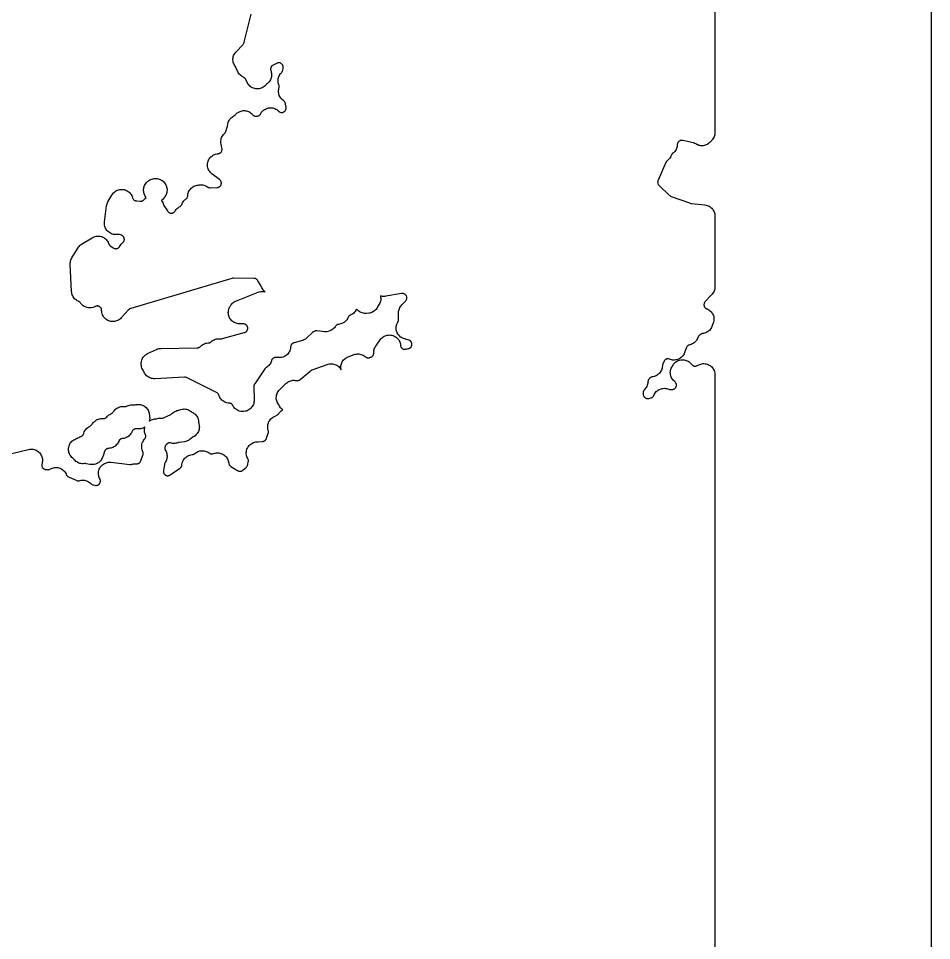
# Model space of a CAD drawing. Header units: metres. Extents: x 0 to 400, y 0 to 202.
# Drawn here: x 347.5 to 400.3, y 96 to 149.2 of the extents above; entities that cross this region are included whole.
import ezdxf

# ---------------------------------------------------------------- set-up
doc = ezdxf.new("R2010")
doc.units = ezdxf.units.M

msp = doc.modelspace()

# ---------------------------------------------------------------- linework, layer by layer
for points in [[(400.252, 0.0146), (400.252, 202.1856), (400.25, 202.2266), (400.247, 202.2476), (400.241, 202.2696), (400.231, 202.2976), (400.231, 202.2976), (400.221, 202.3196), (400.208, 202.3406), (400.195, 202.3586), (400.177, 202.3776), (400.158, 202.3956), (400.14, 202.4086), (400.119, 202.4216), (400.097, 202.4316), (400.069, 202.4416), (400.047, 202.4476), (400.026, 202.4506), (399.985, 202.4526), (0.015, 202.4526)], [(387.748, 161.7986), (387.748, 142.6236), (387.745, 142.5596), (387.735, 142.4956), (387.719, 142.4336), (387.697, 142.3726), (387.67, 142.3146), (387.636, 142.2596), (387.597, 142.2086), (387.554, 142.1606), (387.526, 142.1336), (387.494, 142.0956), (387.452, 142.0486), (387.405, 142.0066), (387.355, 141.9696), (387.301, 141.9376), (387.244, 141.9106), (387.185, 141.8886), (387.124, 141.8736), (387.062, 141.8636), (386.999, 141.8606), (386.936, 141.8636), (386.874, 141.8716), (386.813, 141.8866), (386.753, 141.9076), (386.696, 141.9336), (386.642, 141.9656), (386.594, 141.9966), (386.573, 142.0066), (386.548, 142.0166), (386.508, 142.0276), (385.897, 142.1636), (385.855, 142.1706), (385.831, 142.1726), (385.811, 142.1726), (385.784, 142.1686), (385.759, 142.1636), (385.739, 142.1576), (385.715, 142.1466), (385.694, 142.1356), (385.675, 142.1226), (385.657, 142.1066), (385.639, 142.0876), (385.624, 142.0696), (385.61, 142.0486), (385.599, 142.0276), (385.591, 142.0056), (385.583, 141.9786), (385.578, 141.9566), (385.576, 141.9366), (385.576, 141.9336), (385.573, 141.8756), (385.564, 141.8146), (385.55, 141.7556), (385.53, 141.6976), (385.505, 141.6416), (385.475, 141.5886), (385.44, 141.5386), (385.4, 141.4926), (385.356, 141.4496), (385.308, 141.4116), (385.306, 141.4106), (385.287, 141.3936), (385.27, 141.3746), (385.255, 141.3566), (385.244, 141.3376), (385.234, 141.3166), (385.23, 141.3076), (385.207, 141.2536), (385.179, 141.2016), (385.146, 141.1526), (385.109, 141.1066), (385.068, 141.0646), (385.024, 141.0266), (384.986, 140.9966), (384.969, 140.9806), (384.954, 140.9636), (384.938, 140.9436), (384.927, 140.9246), (384.911, 140.8916), (384.469, 139.8726), (384.455, 139.8336), (384.448, 139.8086), (384.444, 139.7816), (384.443, 139.7576), (384.444, 139.7306), (384.448, 139.7026), (384.454, 139.6826), (384.462, 139.6596), (384.475, 139.6346), (384.489, 139.6106), (384.503, 139.5926), (384.531, 139.5636), (385.115, 139.0116), (385.148, 138.9836), (385.169, 138.9686), (385.19, 138.9576), (385.229, 138.9406), (386.273, 138.5606), (386.319, 138.5466), (386.368, 138.5386), (387.173, 138.4466), (387.236, 138.4366), (387.296, 138.4206), (387.355, 138.3986), (387.412, 138.3706), (387.466, 138.3376), (387.516, 138.2996), (387.562, 138.2566), (387.604, 138.2096), (387.641, 138.1596), (387.673, 138.1056), (387.7, 138.0486), (387.721, 137.9886), (387.736, 137.9276), (387.745, 137.8656), (387.748, 137.8026), (387.748, 133.7106), (387.745, 133.6466), (387.735, 133.5826), (387.719, 133.5196), (387.697, 133.4596), (387.669, 133.4016), (387.636, 133.3466), (387.597, 133.2946), (387.553, 133.2476), (387.515, 133.2096), (387.193, 132.8706), (387.166, 132.8386), (387.154, 132.8226), (387.141, 132.7996), (387.131, 132.7766), (387.124, 132.7536), (387.119, 132.7306), (387.116, 132.7066), (387.115, 132.6786), (387.116, 132.6576), (387.12, 132.6346), (387.127, 132.6086), (387.136, 132.5856), (387.147, 132.5626), (387.158, 132.5456), (387.172, 132.5266), (387.191, 132.5066), (387.212, 132.4886), (387.232, 132.4736), (387.249, 132.4636), (387.266, 132.4556), (387.275, 132.4516), (387.279, 132.4506), (387.291, 132.4446), (387.299, 132.4416), (387.336, 132.4246), (387.391, 132.3946), (387.442, 132.3586), (387.49, 132.3176), (387.534, 132.2726), (387.573, 132.2226), (387.607, 132.1706), (387.636, 132.1146), (387.659, 132.0556), (387.676, 131.9956), (387.688, 131.9336), (387.693, 131.8716), (387.693, 131.8086), (387.686, 131.7456), (387.674, 131.6846), (387.655, 131.6246), (387.631, 131.5666), (387.616, 131.5366), (387.602, 131.5026), (387.596, 131.4826), (387.574, 131.4206), (387.547, 131.3616), (387.513, 131.3046), (387.473, 131.2526), (387.429, 131.2046), (387.38, 131.1606), (387.326, 131.1226), (387.27, 131.0896), (387.21, 131.0626), (387.147, 131.0416), (387.083, 131.0276), (387.042, 131.0226), (387.014, 131.0176), (386.993, 131.0116), (386.968, 131.0026), (386.946, 130.9916), (386.927, 130.9806), (386.896, 130.9556), (386.856, 130.9226), (386.826, 130.8946), (386.808, 130.8736), (386.793, 130.8526), (386.782, 130.8336), (386.772, 130.8116), (386.766, 130.7956), (386.743, 130.7356), (386.713, 130.6796), (386.679, 130.6256), (386.639, 130.5756), (386.594, 130.5296), (386.545, 130.4886), (386.492, 130.4526), (386.436, 130.4216), (386.377, 130.3966), (386.316, 130.3776), (386.273, 130.3666), (386.249, 130.3576), (386.227, 130.3476), (386.206, 130.3346), (386.187, 130.3196), (386.169, 130.3026), (386.15, 130.2816), (386.135, 130.2626), (386.125, 130.2446), (386.108, 130.2086), (386.032, 130.0256), (386.017, 129.9836), (386.013, 129.9666), (385.994, 129.9076), (385.969, 129.8496), (385.939, 129.7956), (385.904, 129.7436), (385.864, 129.6956), (385.819, 129.6516), (385.771, 129.6126), (385.719, 129.5776), (385.664, 129.5486), (385.606, 129.5246), (385.546, 129.5066), (385.485, 129.4936), (385.423, 129.4876), (385.36, 129.4876), (385.298, 129.4926), (385.237, 129.5046), (385.177, 129.5216), (385.119, 129.5446), (385.118, 129.5456), (385.104, 129.5496), (385.078, 129.5546), (385.05, 129.5586), (385.03, 129.5586), (385.006, 129.5566), (384.979, 129.5526), (384.957, 129.5466), (384.935, 129.5376), (384.908, 129.5246), (384.891, 129.5136), (384.874, 129.5006), (384.855, 129.4826), (384.837, 129.4616), (384.825, 129.4446), (384.811, 129.4216), (384.793, 129.3826), (384.738, 129.2436), (384.725, 129.2056), (384.719, 129.1786), (384.716, 129.1566), (384.716, 129.1496), (384.711, 129.0856), (384.7, 129.0226), (384.683, 128.9606), (384.66, 128.9006), (384.631, 128.8436), (384.596, 128.7886), (384.556, 128.7386), (384.512, 128.6926), (384.463, 128.6506), (384.41, 128.6146), (384.354, 128.5826), (384.295, 128.5576), (384.234, 128.5376), (384.171, 128.5246), (384.123, 128.5176), (384.096, 128.5096), (384.071, 128.5006), (384.054, 128.4926), (384.03, 128.4776), (384.011, 128.4636), (383.982, 128.4356), (383.963, 128.4166), (383.937, 128.3876), (383.923, 128.3676), (383.909, 128.3436), (383.898, 128.3206), (383.891, 128.2986), (383.886, 128.2776), (383.882, 128.2496), (383.882, 128.2256), (383.876, 128.1596), (383.863, 128.0946), (383.844, 128.0316), (383.818, 127.9706), (383.787, 127.9126), (383.75, 127.8586), (383.707, 127.8076), (383.666, 127.7636), (383.648, 127.7416), (383.636, 127.7226), (383.625, 127.7006), (383.616, 127.6776), (383.61, 127.6566), (383.605, 127.6286), (383.603, 127.6046), (383.603, 127.5826), (383.608, 127.5416), (383.616, 127.4916), (383.624, 127.4526), (383.631, 127.4326), (383.641, 127.4086), (383.654, 127.3846), (383.666, 127.3666), (383.681, 127.3496), (383.701, 127.3306), (383.72, 127.3146), (383.741, 127.3016), (383.762, 127.2906), (383.783, 127.2816), (383.808, 127.2746), (383.832, 127.2706), (383.86, 127.2676), (383.881, 127.2676), (383.906, 127.2706), (383.948, 127.2786), (384.041, 127.3026), (384.079, 127.3146), (384.106, 127.3256), (384.125, 127.3366), (384.145, 127.3506), (384.167, 127.3686), (384.184, 127.3856), (384.199, 127.4046), (384.211, 127.4246), (384.223, 127.4476), (384.224, 127.4496), (384.251, 127.5086), (384.284, 127.5646), (384.322, 127.6176), (384.365, 127.6666), (384.413, 127.7106), (384.466, 127.7496), (384.521, 127.7826), (384.58, 127.8106), (384.642, 127.8326), (384.705, 127.8476), (384.77, 127.8566), (384.835, 127.8596), (384.9, 127.8556), (384.964, 127.8446), (385.027, 127.8276), (385.088, 127.8046), (385.091, 127.8036), (385.121, 127.7926), (385.144, 127.7876), (385.168, 127.7846), (385.193, 127.7836), (385.235, 127.7866), (385.29, 127.7926), (385.328, 127.7986), (385.353, 127.8056), (385.378, 127.8146), (385.396, 127.8236), (385.415, 127.8346), (385.437, 127.8526), (385.457, 127.8706), (385.471, 127.8866), (385.484, 127.9046), (385.497, 127.9256), (385.509, 127.9516), (385.518, 127.9746), (385.523, 127.9956), (385.526, 128.0176), (385.527, 128.0416), (385.526, 128.0696), (385.523, 128.0926), (385.518, 128.1136), (385.508, 128.1406), (385.498, 128.1626), (385.487, 128.1806), (385.473, 128.2006), (385.445, 128.2326), (385.433, 128.2446), (385.382, 128.2926), (385.363, 128.3106), (385.362, 128.3116), (385.319, 128.3586), (385.28, 128.4106), (385.248, 128.4656), (385.22, 128.5246), (385.199, 128.5846), (385.184, 128.6476), (385.175, 128.7106), (385.172, 128.7746), (385.176, 128.8396), (385.186, 128.9026), (385.202, 128.9646), (385.224, 129.0256), (385.253, 129.0826), (385.287, 129.1376), (385.291, 129.1436), (385.313, 129.1826), (385.348, 129.2376), (385.388, 129.2876), (385.432, 129.3336), (385.481, 129.3756), (385.534, 129.4116), (385.59, 129.4436), (385.649, 129.4686), (385.71, 129.4876), (385.773, 129.5016), (385.837, 129.5086), (385.901, 129.5096), (385.965, 129.5036), (386.028, 129.4916), (386.09, 129.4736), (386.149, 129.4496), (386.206, 129.4196), (386.26, 129.3836), (386.309, 129.3436), (386.355, 129.2976), (386.396, 129.2486), (386.41, 129.2286), (386.429, 129.2086), (386.445, 129.1936), (386.465, 129.1786), (386.486, 129.1666), (386.511, 129.1546), (386.535, 129.1466), (386.556, 129.1416), (386.583, 129.1376), (386.611, 129.1366), (386.632, 129.1376), (386.655, 129.1416), (386.683, 129.1486), (386.707, 129.1576), (386.728, 129.1686), (386.757, 129.1866), (386.811, 129.2166), (386.869, 129.2416), (386.928, 129.2616), (386.989, 129.2756), (387.052, 129.2826), (387.114, 129.2846), (387.177, 129.2796), (387.239, 129.2696), (387.299, 129.2536), (387.358, 129.2306), (387.414, 129.2036), (387.467, 129.1706), (387.517, 129.1326), (387.563, 129.0896), (387.605, 129.0426), (387.642, 128.9926), (387.674, 128.9386), (387.7, 128.8816), (387.721, 128.8226), (387.736, 128.7616), (387.745, 128.6996), (387.748, 128.6366), (387.748, 63.5796)], [(346.255, 123.8766), (348.135, 124.3316), (348.198, 124.3436), (348.262, 124.3496), (348.326, 124.3486), (348.39, 124.3416), (348.452, 124.3286), (348.514, 124.3086), (348.573, 124.2836), (348.629, 124.2526), (348.681, 124.2156), (348.73, 124.1746), (348.775, 124.1276), (348.815, 124.0776), (348.849, 124.0236), (348.878, 123.9666), (348.902, 123.9066), (348.919, 123.8446), (348.93, 123.7816), (348.935, 123.7176), (348.933, 123.6536), (348.925, 123.5896), (348.911, 123.5266), (348.898, 123.4806), (348.893, 123.4546), (348.892, 123.4336), (348.892, 123.4106), (348.895, 123.3856), (348.901, 123.3576), (348.909, 123.3346), (348.917, 123.3156), (348.931, 123.2916), (348.945, 123.2706), (348.96, 123.2536), (348.979, 123.2356), (348.997, 123.2216), (349.017, 123.2086), (349.04, 123.1966), (349.063, 123.1876), (349.089, 123.1806), (349.129, 123.1736), (349.205, 123.1636), (349.246, 123.1606), (349.268, 123.1606), (349.294, 123.1636), (349.321, 123.1696), (349.343, 123.1766), (349.363, 123.1856), (349.396, 123.2046), (349.451, 123.2326), (349.509, 123.2546), (349.569, 123.2716), (349.63, 123.2826), (349.692, 123.2886), (349.754, 123.2876), (349.816, 123.2806), (349.877, 123.2676), (349.936, 123.2496), (349.993, 123.2256), (350.048, 123.1966), (350.1, 123.1616), (350.148, 123.1226), (350.192, 123.0786), (350.232, 123.0306), (350.267, 122.9796), (350.297, 122.9256), (350.309, 122.8986), (350.322, 122.8686), (350.331, 122.8486), (350.344, 122.8266), (350.358, 122.8066), (350.373, 122.7896), (350.389, 122.7746), (350.409, 122.7596), (350.434, 122.7446), (350.469, 122.7266), (350.882, 122.5466), (350.923, 122.5316), (350.946, 122.5246), (350.969, 122.5216), (350.996, 122.5196), (351.019, 122.5206), (351.045, 122.5236), (351.087, 122.5336), (351.113, 122.5406), (351.175, 122.5516), (351.238, 122.5566), (351.301, 122.5546), (351.364, 122.5476), (351.425, 122.5346), (351.486, 122.5146), (351.543, 122.4896), (351.599, 122.4596), (351.651, 122.4236), (351.699, 122.3826), (351.726, 122.3556), (351.749, 122.3346), (351.769, 122.3196), (351.79, 122.3076), (351.815, 122.2956), (351.836, 122.2876), (351.873, 122.2786), (351.966, 122.2606), (352.006, 122.2546), (352.03, 122.2536), (352.054, 122.2546), (352.076, 122.2576), (352.101, 122.2636), (352.128, 122.2736), (352.147, 122.2816), (352.166, 122.2936), (352.186, 122.3086), (352.206, 122.3256), (352.222, 122.3436), (352.236, 122.3616), (352.251, 122.3856), (352.262, 122.4066), (352.269, 122.4256), (352.275, 122.4506), (352.28, 122.4766), (352.281, 122.4966), (352.28, 122.5236), (352.277, 122.5506), (352.273, 122.5686), (352.265, 122.5926), (352.255, 122.6156), (352.25, 122.6236), (352.221, 122.6816), (352.198, 122.7416), (352.181, 122.8046), (352.17, 122.8686), (352.166, 122.9326), (352.168, 122.9976), (352.177, 123.0616), (352.192, 123.1246), (352.213, 123.1856), (352.24, 123.2446), (352.273, 123.3006), (352.311, 123.3526), (352.354, 123.4006), (352.402, 123.4436), (352.454, 123.4826), (352.51, 123.5156), (352.568, 123.5436), (352.629, 123.5646), (352.692, 123.5796), (352.756, 123.5886), (352.821, 123.5916), (352.886, 123.5876), (353.978, 123.4666), (354.019, 123.4636), (354.041, 123.4636), (354.064, 123.4676), (354.095, 123.4746), (354.126, 123.4846), (354.19, 123.4976), (354.255, 123.5036), (354.32, 123.5036), (354.332, 123.5026), (354.371, 123.5016), (354.396, 123.5036), (354.421, 123.5076), (354.445, 123.5136), (354.472, 123.5246), (354.493, 123.5346), (354.509, 123.5456), (354.531, 123.5626), (354.55, 123.5816), (354.566, 123.5996), (354.579, 123.6176), (354.592, 123.6406), (354.609, 123.6786), (354.728, 123.9926), (354.741, 124.0326), (354.747, 124.0566), (354.75, 124.0836), (354.75, 124.1216), (354.752, 124.1456), (354.75, 124.1486), (354.73, 124.1986), (354.721, 124.2186), (354.713, 124.2386), (354.705, 124.2556), (354.686, 124.3146), (354.672, 124.3756), (354.664, 124.4376), (354.662, 124.4996), (354.666, 124.5616), (354.676, 124.6226), (354.692, 124.6836), (354.713, 124.7416), (354.74, 124.7976), (354.773, 124.8506), (354.81, 124.9006), (354.858, 124.9596), (354.887, 124.9926), (354.889, 125.0286), (354.894, 125.0756), (354.894, 125.1036), (354.892, 125.1266), (354.888, 125.1486), (354.88, 125.1746), (354.869, 125.2036), (354.848, 125.2636), (354.834, 125.3246), (354.825, 125.3876), (354.823, 125.4506), (354.827, 125.5136), (354.837, 125.5756), (354.851, 125.6306), (354.85, 125.6296), (354.796, 125.5956), (354.738, 125.5666), (354.679, 125.5446), (354.617, 125.5276), (354.554, 125.5166), (354.49, 125.5126), (354.426, 125.5146), (354.401, 125.5176), (354.348, 125.5236), (354.324, 125.5236), (354.3, 125.5216), (354.277, 125.5166), (354.252, 125.5096), (354.231, 125.5006), (354.21, 125.4896), (354.189, 125.4756), (354.17, 125.4606), (354.153, 125.4436), (354.138, 125.4256), (354.123, 125.4036), (354.11, 125.3816), (354.097, 125.3496), (354.069, 125.2936), (354.037, 125.2406), (354, 125.1916), (353.958, 125.1456), (353.912, 125.1036), (353.863, 125.0666), (353.809, 125.0346), (353.754, 125.0076), (353.695, 124.9866), (353.636, 124.9706), (353.574, 124.9606), (353.526, 124.9556), (353.505, 124.9506), (353.481, 124.9436), (353.458, 124.9336), (353.438, 124.9216), (353.417, 124.9076), (353.399, 124.8926), (353.382, 124.8756), (353.367, 124.8566), (353.353, 124.8356), (353.342, 124.8156), (353.334, 124.7946), (353.308, 124.7386), (353.276, 124.6846), (353.24, 124.6336), (353.198, 124.5866), (353.153, 124.5436), (353.103, 124.5056), (353.05, 124.4726), (352.994, 124.4446), (352.936, 124.4226), (352.875, 124.4056), (352.814, 124.3946), (352.752, 124.3896), (352.744, 124.3896), (352.718, 124.3866), (352.694, 124.3816), (352.669, 124.3736), (352.646, 124.3636), (352.625, 124.3516), (352.605, 124.3386), (352.588, 124.3236), (352.57, 124.3056), (352.553, 124.2836), (352.541, 124.2646), (352.53, 124.2446), (352.514, 124.2046), (352.431, 123.9616), (352.418, 123.9186), (352.397, 123.8576), (352.37, 123.7996), (352.338, 123.7446), (352.3, 123.6936), (352.258, 123.6456), (352.211, 123.6026), (352.16, 123.5646), (352.105, 123.5306), (352.047, 123.5036), (351.987, 123.4816), (351.926, 123.4656), (351.862, 123.4556), (351.799, 123.4526), (351.735, 123.4556), (351.672, 123.4646), (351.461, 123.5056), (351.421, 123.5116), (351.396, 123.5126), (351.367, 123.5116), (351.352, 123.5096), (351.287, 123.5036), (351.222, 123.5046), (351.157, 123.5126), (351.094, 123.5266), (351.032, 123.5466), (350.972, 123.5726), (350.916, 123.6046), (350.863, 123.6426), (350.814, 123.6856), (350.769, 123.7326), (350.743, 123.7676), (350.723, 123.7906), (350.704, 123.8086), (350.68, 123.8286), (350.631, 123.8716), (350.588, 123.9196), (350.549, 123.9716), (350.516, 124.0266), (350.488, 124.0856), (350.466, 124.1466), (350.451, 124.2096), (350.442, 124.2736), (350.439, 124.3386), (350.443, 124.4026), (350.453, 124.4666), (350.47, 124.5296), (350.492, 124.5896), (350.521, 124.6486), (350.555, 124.7026), (350.595, 124.7546), (350.639, 124.8016), (350.688, 124.8436), (350.741, 124.8806), (350.798, 124.9126), (350.857, 124.9386), (350.901, 124.9556), (350.942, 124.9726), (350.966, 124.9856), (350.974, 124.9916), (351.031, 125.0256), (351.09, 125.0536), (351.153, 125.0756), (351.183, 125.0876), (351.204, 125.0986), (351.225, 125.1126), (351.246, 125.1286), (351.263, 125.1446), (351.278, 125.1626), (351.292, 125.1836), (351.305, 125.2086), (351.314, 125.2306), (351.328, 125.2766), (351.351, 125.3396), (351.379, 125.3996), (351.414, 125.4556), (351.454, 125.5086), (351.5, 125.5576), (351.55, 125.6006), (351.604, 125.6396), (351.662, 125.6716), (351.713, 125.6966), (351.732, 125.7086), (351.751, 125.7236), (351.772, 125.7436), (351.787, 125.7606), (351.8, 125.7796), (351.803, 125.7846), (351.832, 125.8326), (351.87, 125.8816), (351.912, 125.9276), (351.959, 125.9686), (352.009, 126.0056), (352.062, 126.0376), (352.119, 126.0636), (352.177, 126.0846), (352.238, 126.0996), (352.299, 126.1096), (352.361, 126.1126), (352.423, 126.1096), (352.44, 126.1086), (352.462, 126.1086), (352.488, 126.1116), (352.512, 126.1166), (352.533, 126.1226), (352.559, 126.1336), (352.579, 126.1446), (352.6, 126.1586), (352.62, 126.1756), (352.637, 126.1926), (352.643, 126.2006), (352.682, 126.2446), (352.725, 126.2846), (352.772, 126.3206), (352.821, 126.3526), (352.874, 126.3796), (352.892, 126.3866), (352.926, 126.4036), (352.947, 126.4166), (352.965, 126.4306), (352.984, 126.4486), (353.002, 126.4696), (353.023, 126.4996), (353.047, 126.5366), (353.085, 126.5856), (353.128, 126.6306), (353.175, 126.6716), (353.226, 126.7076), (353.28, 126.7386), (353.337, 126.7646), (353.396, 126.7846), (353.456, 126.7996), (353.518, 126.8076), (353.58, 126.8106), (353.642, 126.8076), (353.677, 126.8036), (353.702, 126.8036), (353.727, 126.8066), (353.755, 126.8116), (353.779, 126.8186), (353.814, 126.8336), (353.83, 126.8406), (353.846, 126.8486), (353.906, 126.8706), (353.968, 126.8856), (354.031, 126.8956), (354.095, 126.8986), (354.105, 126.8986), (354.219, 126.9016), (354.26, 126.9046), (354.291, 126.9106), (354.335, 126.9216), (354.397, 126.9306), (354.46, 126.9336), (354.523, 126.9306), (354.585, 126.9206), (354.646, 126.9056), (354.705, 126.8846), (354.762, 126.8576), (354.816, 126.8256), (354.867, 126.7886), (354.914, 126.7466), (354.956, 126.6996), (354.994, 126.6496), (355.027, 126.5956), (355.054, 126.5396), (355.076, 126.4806), (355.092, 126.4196), (355.102, 126.3576), (355.105, 126.3296), (355.111, 126.3036), (355.122, 126.2406), (355.127, 126.1766), (355.125, 126.1126), (355.117, 126.0496), (355.103, 125.9866), (355.098, 125.9716), (355.113, 125.9826), (355.168, 126.0156), (355.225, 126.0416), (355.284, 126.0636), (355.346, 126.0786), (355.408, 126.0876), (355.431, 126.0886), (355.474, 126.0936), (355.505, 126.0996), (355.52, 126.1036), (355.576, 126.1176), (355.632, 126.1266), (355.689, 126.1306), (355.747, 126.1296), (355.794, 126.1266), (355.819, 126.1266), (355.842, 126.1296), (355.866, 126.1346), (355.889, 126.1416), (355.924, 126.1566), (356.335, 126.3536), (356.37, 126.3726), (356.39, 126.3856), (356.411, 126.4026), (356.414, 126.4056), (356.462, 126.4496), (356.514, 126.4876), (356.57, 126.5206), (356.628, 126.5476), (356.69, 126.5696), (356.753, 126.5846), (356.789, 126.5916), (356.815, 126.5986), (356.866, 126.6186), (356.927, 126.6396), (356.99, 126.6546), (357.054, 126.6626), (357.118, 126.6646), (357.183, 126.6596), (357.246, 126.6486), (357.309, 126.6316), (357.369, 126.6086), (357.427, 126.5796), (357.481, 126.5446), (357.515, 126.5176), (357.535, 126.5046), (357.56, 126.4906), (357.566, 126.4876), (357.622, 126.4586), (357.675, 126.4246), (357.724, 126.3856), (357.77, 126.3416), (357.81, 126.2946), (357.847, 126.2426), (357.877, 126.1876), (357.903, 126.1306), (357.922, 126.0706), (357.936, 126.0096), (357.944, 125.9466), (357.949, 125.8856), (357.953, 125.8586), (357.969, 125.8026), (357.982, 125.7406), (357.989, 125.6776), (357.991, 125.6146), (357.986, 125.5516), (357.975, 125.4886), (357.958, 125.4276), (357.934, 125.3686), (357.906, 125.3126), (357.872, 125.2586), (357.833, 125.2086), (357.789, 125.1636), (357.741, 125.1216), (357.689, 125.0856), (357.634, 125.0546), (357.619, 125.0476), (357.585, 125.0296), (357.564, 125.0156), (357.548, 125.0026), (357.51, 124.9636), (357.506, 124.9606), (357.502, 124.9566), (357.458, 124.9156), (357.409, 124.8796), (357.358, 124.8476), (357.304, 124.8206), (357.248, 124.7996), (357.189, 124.7836), (357.13, 124.7726), (356.823, 124.7316), (356.785, 124.7246), (356.759, 124.7176), (356.756, 124.7156), (356.695, 124.6966), (356.632, 124.6836), (356.569, 124.6766), (356.505, 124.6766), (356.441, 124.6816), (356.378, 124.6936), (356.332, 124.7056), (356.304, 124.7096), (356.28, 124.7106), (356.257, 124.7096), (356.23, 124.7056), (356.209, 124.7006), (356.187, 124.6936), (356.161, 124.6816), (356.141, 124.6696), (356.123, 124.6566), (356.105, 124.6416), (356.087, 124.6216), (356.067, 124.5966), (356.059, 124.5846), (356.02, 124.5356), (356.008, 124.5236), (356.008, 124.5066), (356, 124.4436), (355.999, 124.4356), (355.997, 124.4146), (355.997, 124.4096), (355.995, 124.3646), (356.015, 124.3116), (356.023, 124.2926), (356.042, 124.2596), (356.07, 124.2046), (356.092, 124.1476), (356.11, 124.0876), (356.121, 124.0266), (356.126, 123.9646), (356.126, 123.9026), (356.12, 123.8416), (356.107, 123.7806), (356.09, 123.7216), (356.066, 123.6636), (356.037, 123.6096), (356.013, 123.5736), (355.998, 123.5466), (355.99, 123.5276), (355.982, 123.5036), (355.973, 123.4606), (355.917, 123.1186), (355.912, 123.0776), (355.912, 123.0546), (355.913, 123.0336), (355.918, 123.0076), (355.925, 122.9836), (355.933, 122.9636), (355.945, 122.9386), (355.958, 122.9186), (355.973, 122.8996), (355.989, 122.8826), (356.007, 122.8666), (356.027, 122.8526), (356.046, 122.8416), (356.072, 122.8296), (356.096, 122.8216), (356.117, 122.8166), (356.14, 122.8126), (356.164, 122.8126), (356.191, 122.8136), (356.213, 122.8176), (356.234, 122.8226), (356.261, 122.8326), (356.282, 122.8426), (356.314, 122.8616), (356.853, 123.2216), (356.887, 123.2476), (356.905, 123.2636), (356.921, 123.2816), (356.936, 123.3016), (356.948, 123.3226), (356.96, 123.3466), (356.967, 123.3676), (356.973, 123.3926), (356.978, 123.4226), (356.982, 123.4676), (356.993, 123.5296), (357.01, 123.5896), (357.033, 123.6476), (357.061, 123.7036), (357.095, 123.7566), (357.133, 123.8056), (357.176, 123.8516), (357.224, 123.8916), (357.275, 123.9286), (357.329, 123.9596), (357.386, 123.9856), (357.445, 124.0056), (357.506, 124.0196), (357.568, 124.0286), (357.572, 124.0286), (357.604, 124.0336), (357.627, 124.0396), (357.651, 124.0486), (357.674, 124.0596), (357.709, 124.0806), (357.802, 124.1436), (357.854, 124.1756), (357.909, 124.2036), (357.967, 124.2246), (358.026, 124.2406), (358.087, 124.2516), (358.148, 124.2566), (358.209, 124.2556), (358.27, 124.2486), (358.33, 124.2356), (358.389, 124.2176), (358.446, 124.1936), (358.5, 124.1646), (358.551, 124.1306), (358.578, 124.1106), (358.6, 124.0976), (358.622, 124.0876), (358.642, 124.0806), (358.668, 124.0746), (358.696, 124.0716), (358.719, 124.0706), (358.743, 124.0726), (358.77, 124.0766), (358.791, 124.0826), (358.797, 124.0856), (358.857, 124.1056), (358.918, 124.1206), (358.981, 124.1286), (359.044, 124.1316), (359.107, 124.1276), (359.169, 124.1186), (359.231, 124.1026), (359.29, 124.0806), (359.347, 124.0536), (359.401, 124.0206), (359.451, 123.9826), (359.498, 123.9406), (359.54, 123.8936), (359.578, 123.8426), (359.61, 123.7886), (359.637, 123.7316), (359.658, 123.6716), (359.673, 123.6106), (359.683, 123.5476), (359.685, 123.5296), (359.688, 123.5106), (359.695, 123.4896), (359.706, 123.4636), (359.717, 123.4426), (359.73, 123.4236), (359.744, 123.4056), (359.762, 123.3876), (359.78, 123.3716), (359.812, 123.3496), (360.194, 123.1126), (360.228, 123.0936), (360.252, 123.0836), (360.279, 123.0756), (360.3, 123.0706), (360.323, 123.0686), (360.351, 123.0676), (360.378, 123.0706), (360.403, 123.0746), (360.423, 123.0806), (360.445, 123.0896), (360.468, 123.1026), (360.49, 123.1166), (360.522, 123.1426), (360.69, 123.2936), (360.717, 123.3206), (360.73, 123.3366), (360.744, 123.3556), (360.756, 123.3776), (360.765, 123.3976), (360.773, 123.4206), (360.782, 123.4576), (360.812, 123.6076), (360.818, 123.6486), (360.819, 123.6716), (360.818, 123.6986), (360.814, 123.7256), (360.808, 123.7476), (360.8, 123.7686), (360.785, 123.8006), (360.763, 123.8416), (360.739, 123.8996), (360.721, 123.9606), (360.708, 124.0236), (360.702, 124.0866), (360.702, 124.1496), (360.708, 124.2136), (360.72, 124.2756), (360.739, 124.3366), (360.763, 124.3956), (360.793, 124.4516), (360.828, 124.5046), (360.869, 124.5536), (360.913, 124.5986), (360.963, 124.6386), (361.015, 124.6746), (361.071, 124.7046), (361.13, 124.7286), (361.191, 124.7466), (361.253, 124.7596), (361.317, 124.7656), (361.384, 124.7696), (361.633, 124.7916), (361.674, 124.7976), (361.696, 124.8026), (361.721, 124.8106), (361.743, 124.8216), (361.762, 124.8326), (361.783, 124.8476), (361.802, 124.8636), (361.818, 124.8816), (361.831, 124.8986), (361.845, 124.9206), (361.857, 124.9436), (361.87, 124.9806), (361.963, 125.2656), (361.973, 125.3016), (361.977, 125.3276), (361.979, 125.3556), (361.979, 125.3746), (361.976, 125.3976), (361.971, 125.4206), (361.967, 125.4316), (361.95, 125.4936), (361.939, 125.5576), (361.934, 125.6216), (361.936, 125.6866), (361.944, 125.7506), (361.959, 125.8136), (361.979, 125.8746), (362.006, 125.9336), (362.038, 125.9896), (362.076, 126.0416), (362.119, 126.0896), (362.166, 126.1336), (362.218, 126.1726), (362.273, 126.2066), (362.331, 126.2346), (362.332, 126.2346), (362.364, 126.2516), (362.499, 126.3356), (362.532, 126.3596), (362.552, 126.3756), (362.568, 126.3916), (362.582, 126.4086), (362.589, 126.4186), (362.626, 126.4696), (362.668, 126.5176), (362.715, 126.5606), (362.766, 126.5986), (362.802, 126.6206), (362.769, 126.6456), (362.722, 126.6896), (362.679, 126.7376), (362.642, 126.7896), (362.609, 126.8446), (362.592, 126.8786), (362.579, 126.8986), (362.573, 126.9056), (362.536, 126.9576), (362.504, 127.0116), (362.477, 127.0696), (362.456, 127.1296), (362.441, 127.1916), (362.433, 127.2536), (362.43, 127.3176), (362.434, 127.3806), (362.443, 127.4436), (362.459, 127.5046), (362.481, 127.5646), (362.508, 127.6216), (362.541, 127.6756), (362.579, 127.7266), (362.622, 127.7736), (362.987, 128.1346), (363.036, 128.1776), (363.089, 128.2166), (363.145, 128.2486), (363.204, 128.2756), (363.266, 128.2966), (363.33, 128.3116), (363.394, 128.3196), (363.459, 128.3216), (363.525, 128.3166), (363.561, 128.3096), (363.569, 128.3086), (363.618, 128.3006), (363.642, 128.2996), (363.666, 128.3006), (363.693, 128.3046), (363.718, 128.3106), (363.741, 128.3196), (363.765, 128.3306), (363.786, 128.3436), (363.818, 128.3686), (364.358, 128.8316), (364.404, 128.8676), (364.454, 128.8996), (364.506, 128.9266), (364.56, 128.9486), (365.373, 129.2426), (365.434, 129.2616), (365.497, 129.2746), (365.561, 129.2806), (365.625, 129.2806), (365.689, 129.2746), (365.752, 129.2616), (365.814, 129.2426), (365.873, 129.2176), (365.93, 129.1876), (365.983, 129.1516), (366.032, 129.1106), (366.077, 129.0646), (366.117, 129.0146), (366.153, 128.9606), (366.172, 128.9226), (366.164, 128.9596), (366.156, 129.0236), (366.154, 129.0886), (366.159, 129.1526), (366.17, 129.2166), (366.188, 129.2786), (366.212, 129.3386), (366.241, 129.3966), (366.276, 129.4506), (366.317, 129.5016), (366.362, 129.5476), (366.412, 129.5886), (366.465, 129.6256), (366.522, 129.6556), (366.582, 129.6806), (366.925, 129.8046), (366.988, 129.8246), (367.054, 129.8376), (367.12, 129.8436), (367.186, 129.8426), (367.252, 129.8346), (367.317, 129.8206), (367.38, 129.7996), (367.441, 129.7716), (367.499, 129.7386), (367.552, 129.6996), (367.598, 129.6626), (367.621, 129.6476), (367.643, 129.6366), (367.663, 129.6286), (367.686, 129.6226), (367.715, 129.6176), (367.74, 129.6156), (367.763, 129.6166), (367.788, 129.6196), (367.816, 129.6256), (367.84, 129.6346), (367.877, 129.6516), (367.906, 129.6666), (367.938, 129.6856), (367.96, 129.7026), (367.981, 129.7196), (367.996, 129.7376), (368.012, 129.7586), (368.024, 129.7776), (368.034, 129.7996), (368.043, 129.8236), (368.049, 129.8476), (368.053, 129.8716), (368.054, 129.9026), (368.054, 129.9046), (368.055, 129.9636), (368.061, 130.0236), (368.073, 130.0816), (368.09, 130.1386), (368.112, 130.1936), (368.139, 130.2466), (368.171, 130.2966), (368.425, 130.6606), (368.463, 130.7106), (368.506, 130.7566), (368.554, 130.7976), (368.605, 130.8346), (368.659, 130.8656), (368.717, 130.8916), (368.776, 130.9126), (368.838, 130.9266), (368.9, 130.9356), (368.963, 130.9376), (369.026, 130.9336), (369.088, 130.9236), (369.149, 130.9086), (369.208, 130.8866), (369.265, 130.8596), (369.319, 130.8266), (369.369, 130.7886), (369.416, 130.7466), (369.458, 130.6996), (369.495, 130.6486), (369.528, 130.5946), (369.555, 130.5376), (369.576, 130.4786), (369.591, 130.4176), (369.601, 130.3556), (369.604, 130.3276), (369.609, 130.3016), (369.616, 130.2786), (369.625, 130.2546), (369.637, 130.2326), (369.649, 130.2146), (369.664, 130.1956), (369.681, 130.1786), (369.701, 130.1616), (369.719, 130.1496), (369.742, 130.1366), (369.764, 130.1266), (369.786, 130.1196), (369.812, 130.1146), (369.835, 130.1116), (369.858, 130.1116), (369.882, 130.1136), (369.923, 130.1206), (370.052, 130.1496), (370.091, 130.1606), (370.113, 130.1686), (370.134, 130.1786), (370.157, 130.1926), (370.173, 130.2056), (370.192, 130.2236), (370.21, 130.2436), (370.223, 130.2626), (370.235, 130.2826), (370.244, 130.3026), (370.253, 130.3276), (370.259, 130.3526), (370.262, 130.3756), (370.263, 130.3986), (370.262, 130.4246), (370.258, 130.4486), (370.253, 130.4696), (370.244, 130.4936), (370.234, 130.5166), (370.222, 130.5366), (370.206, 130.5576), (370.189, 130.5766), (370.174, 130.5906), (370.155, 130.6046), (370.132, 130.6186), (370.11, 130.6306), (370.075, 130.6426), (369.946, 130.6846), (369.908, 130.6946), (369.892, 130.6976), (369.831, 130.7106), (369.771, 130.7296), (369.714, 130.7546), (369.659, 130.7856), (369.607, 130.8206), (369.559, 130.8616), (369.515, 130.9056), (369.475, 130.9546), (369.441, 131.0076), (369.412, 131.0636), (369.388, 131.1216), (369.37, 131.1816), (369.358, 131.2436), (369.352, 131.3056), (369.352, 131.3686), (369.358, 131.4316), (369.37, 131.4926), (369.388, 131.5526), (369.412, 131.6106), (369.441, 131.6666), (369.455, 131.6886), (369.466, 131.7136), (369.475, 131.7396), (369.481, 131.7606), (369.484, 131.7846), (369.486, 131.8276), (369.484, 132.0476), (369.483, 132.0746), (369.482, 132.1066), (369.482, 132.1106), (369.482, 132.1286), (369.485, 132.2376), (369.49, 132.2976), (369.5, 132.3576), (369.516, 132.4166), (369.537, 132.4736), (369.563, 132.5286), (369.595, 132.5806), (369.631, 132.6296), (369.672, 132.6746), (369.883, 132.8896), (369.911, 132.9206), (369.925, 132.9386), (369.938, 132.9606), (369.949, 132.9836), (369.956, 133.0036), (369.962, 133.0276), (369.966, 133.0536), (369.967, 133.0776), (369.966, 133.1006), (369.962, 133.1276), (369.957, 133.1486), (369.949, 133.1726), (369.938, 133.1956), (369.928, 133.2126), (369.912, 133.2356), (369.895, 133.2556), (369.879, 133.2696), (369.861, 133.2846), (369.839, 133.2976), (369.817, 133.3086), (369.795, 133.3166), (369.771, 133.3236), (369.745, 133.3286), (369.722, 133.3296), (369.698, 133.3296), (369.658, 133.3246), (368.752, 133.1726), (368.69, 133.1656), (368.627, 133.1636), (368.565, 133.1686), (368.503, 133.1796), (368.445, 133.1946), (368.455, 133.1426), (368.462, 133.0806), (368.462, 133.0176), (368.457, 132.9546), (368.445, 132.8926), (368.427, 132.8316), (368.404, 132.7736), (368.375, 132.7176), (368.258, 132.5166), (368.225, 132.4656), (368.187, 132.4176), (368.145, 132.3736), (368.099, 132.3336), (368.049, 132.2976), (367.996, 132.2676), (367.941, 132.2416), (367.883, 132.2216), (367.824, 132.2066), (367.764, 132.1976), (367.646, 132.1856), (367.582, 132.1826), (367.519, 132.1856), (367.456, 132.1946), (367.395, 132.2096), (367.335, 132.2306), (367.278, 132.2576), (367.223, 132.2896), (367.172, 132.3276), (367.125, 132.3696), (367.082, 132.4166), (367.066, 132.4376), (367.051, 132.4016), (367.021, 132.3466), (366.985, 132.2946), (366.945, 132.2456), (366.9, 132.2016), (366.851, 132.1616), (366.799, 132.1266), (366.743, 132.0976), (366.723, 132.0896), (366.684, 132.0706), (366.661, 132.0566), (366.64, 132.0406), (366.623, 132.0256), (366.605, 132.0046), (366.592, 131.9866), (366.58, 131.9666), (366.563, 131.9276), (366.533, 131.8716), (366.499, 131.8186), (366.459, 131.7696), (366.415, 131.7246), (366.367, 131.6836), (366.315, 131.6476), (366.26, 131.6166), (366.202, 131.5916), (366.142, 131.5726), (366.08, 131.5596), (366.021, 131.5526), (366.017, 131.5516), (366, 131.5486), (365.975, 131.5416), (365.955, 131.5336), (365.934, 131.5226), (365.912, 131.5086), (365.891, 131.4926), (365.872, 131.4746), (365.856, 131.4556), (365.83, 131.4176), (365.823, 131.4086), (365.82, 131.4026), (365.782, 131.3526), (365.739, 131.3066), (365.692, 131.2646), (365.641, 131.2276), (365.587, 131.1956), (365.53, 131.1696), (365.47, 131.1486), (365.409, 131.1346), (365.347, 131.1256), (365.284, 131.1226), (365.221, 131.1256), (364.787, 131.1706), (364.746, 131.1726), (364.722, 131.1716), (364.698, 131.1686), (364.676, 131.1626), (364.64, 131.1496), (364.625, 131.1446), (364.614, 131.1396), (364.576, 131.1216), (364.552, 131.1076), (364.53, 131.0926), (364.501, 131.0666), (364.213, 130.7846), (364.165, 130.7426), (364.112, 130.7046), (364.057, 130.6726), (363.998, 130.6456), (363.937, 130.6256), (363.46, 130.4896), (363.419, 130.4756), (363.397, 130.4656), (363.376, 130.4536), (363.354, 130.4386), (363.337, 130.4236), (363.321, 130.4056), (363.305, 130.3846), (363.291, 130.3626), (363.281, 130.3406), (363.272, 130.3186), (363.266, 130.2946), (363.26, 130.2546), (363.256, 130.2136), (363.246, 130.1506), (363.231, 130.0886), (363.21, 130.0296), (363.182, 129.9716), (363.15, 129.9176), (363.112, 129.8666), (363.069, 129.8196), (363.023, 129.7766), (362.972, 129.7396), (362.917, 129.7066), (362.86, 129.6796), (362.8, 129.6576), (362.739, 129.6426), (362.676, 129.6326), (362.613, 129.6296), (362.55, 129.6326), (362.439, 129.6426), (362.399, 129.6446), (362.373, 129.6436), (362.351, 129.6406), (362.327, 129.6346), (362.301, 129.6256), (362.283, 129.6176), (362.261, 129.6046), (362.238, 129.5886), (362.223, 129.5756), (362.208, 129.5586), (362.192, 129.5386), (362.178, 129.5166), (362.167, 129.4936), (362.159, 129.4746), (362.152, 129.4496), (362.133, 129.3906), (362.109, 129.3336), (362.078, 129.2796), (362.043, 129.2276), (362.003, 129.1806), (361.959, 129.1366), (361.911, 129.0976), (361.859, 129.0626), (361.839, 129.0516), (361.822, 129.0386), (361.805, 129.0226), (361.79, 129.0076), (361.767, 128.9766), (361.186, 128.1246), (361.164, 128.0896), (361.154, 128.0686), (361.145, 128.0426), (361.139, 128.0176), (361.136, 127.9906), (361.134, 127.9466), (361.153, 127.1856), (361.151, 127.1206), (361.143, 127.0556), (361.128, 126.9916), (361.107, 126.9306), (361.08, 126.8706), (361.047, 126.8146), (361.009, 126.7616), (360.965, 126.7136), (360.917, 126.6696), (360.864, 126.6306), (360.858, 126.6266), (360.805, 126.5946), (360.748, 126.5676), (360.689, 126.5456), (360.628, 126.5306), (360.566, 126.5206), (360.503, 126.5176), (360.44, 126.5206), (360.378, 126.5286), (360.317, 126.5436), (360.257, 126.5646), (360.2, 126.5906), (360.146, 126.6226), (360.095, 126.6586), (360.048, 126.7006), (360.005, 126.7466), (359.967, 126.7966), (359.933, 126.8496), (359.921, 126.8746), (359.909, 126.8936), (359.895, 126.9116), (359.878, 126.9306), (359.856, 126.9496), (359.839, 126.9626), (359.818, 126.9746), (359.793, 126.9866), (359.773, 126.9936), (359.75, 126.9996), (359.725, 127.0026), (359.711, 127.0036), (359.645, 127.0096), (359.581, 127.0226), (359.518, 127.0416), (359.457, 127.0676), (359.399, 127.0996), (359.345, 127.1366), (359.295, 127.1796), (359.25, 127.2266), (359.209, 127.2786), (359.174, 127.3346), (359.145, 127.3936), (359.122, 127.4556), (359.119, 127.4646), (359.11, 127.4856), (359.1, 127.5056), (359.087, 127.5246), (359.07, 127.5446), (359.053, 127.5626), (359.037, 127.5756), (359.017, 127.5896), (358.983, 127.6096), (357.291, 128.4626), (357.251, 128.4796), (357.225, 128.4886), (357.2, 128.4936), (357.174, 128.4966), (357.132, 128.4966), (355.42, 128.4106), (355.355, 128.4106), (355.291, 128.4166), (355.227, 128.4296), (355.166, 128.4486), (355.106, 128.4736), (355.049, 128.5046), (354.996, 128.5406), (354.946, 128.5826), (354.901, 128.6286), (354.861, 128.6796), (354.826, 128.7336), (354.796, 128.7906), (354.786, 128.8136), (354.741, 128.9066), (354.707, 128.9696), (354.68, 129.0286), (354.658, 129.0906), (354.642, 129.1546), (354.633, 129.2196), (354.631, 129.2846), (354.635, 129.3496), (354.646, 129.4146), (354.664, 129.4776), (354.687, 129.5396), (354.717, 129.5976), (354.753, 129.6526), (354.794, 129.7036), (354.84, 129.7506), (354.89, 129.7926), (354.944, 129.8296), (355.002, 129.8606), (355.516, 130.1036), (355.58, 130.1296), (355.647, 130.1486), (355.716, 130.1606), (355.785, 130.1656), (357.85, 130.1916), (357.892, 130.1946), (357.917, 130.1986), (357.94, 130.2046), (357.965, 130.2136), (357.989, 130.2256), (358.01, 130.2376), (358.028, 130.2516), (358.069, 130.2906), (358.088, 130.3096), (358.138, 130.3506), (358.191, 130.3856), (358.248, 130.4156), (358.308, 130.4396), (358.369, 130.4586), (358.432, 130.4706), (358.496, 130.4756), (358.515, 130.4766), (358.543, 130.4806), (358.57, 130.4866), (358.591, 130.4936), (358.613, 130.5036), (358.638, 130.5186), (358.654, 130.5296), (358.684, 130.5566), (358.735, 130.5986), (358.79, 130.6346), (358.848, 130.6646), (358.909, 130.6886), (358.972, 130.7066), (359.037, 130.7176), (359.102, 130.7226), (359.168, 130.7206), (359.192, 130.7176), (359.234, 130.7146), (359.258, 130.7146), (359.281, 130.7176), (359.322, 130.7266), (360.586, 131.0776), (360.624, 131.0906), (360.65, 131.1016), (360.671, 131.1136), (360.689, 131.1266), (360.706, 131.1416), (360.723, 131.1596), (360.739, 131.1796), (360.753, 131.2026), (360.765, 131.2266), (360.773, 131.2476), (360.779, 131.2696), (360.784, 131.2956), (360.785, 131.3176), (360.784, 131.3436), (360.781, 131.3696), (360.775, 131.3946), (360.768, 131.4176), (360.759, 131.4366), (360.746, 131.4596), (360.729, 131.4826), (360.714, 131.4996), (360.696, 131.5166), (360.679, 131.5306), (360.657, 131.5436), (360.633, 131.5556), (360.611, 131.5636), (360.588, 131.5696), (360.563, 131.5736), (360.52, 131.5766), (360.3, 131.5806), (360.237, 131.5846), (360.175, 131.5946), (360.114, 131.6116), (360.055, 131.6336), (359.998, 131.6616), (359.944, 131.6946), (359.894, 131.7326), (359.848, 131.7756), (359.806, 131.8226), (359.769, 131.8746), (359.737, 131.9286), (359.71, 131.9856), (359.689, 132.0456), (359.675, 132.1066), (359.666, 132.1696), (359.663, 132.2326), (359.666, 132.2956), (359.676, 132.3586), (359.692, 132.4196), (359.713, 132.4786), (359.74, 132.5356), (359.773, 132.5896), (359.793, 132.6156), (359.816, 132.6536), (359.849, 132.7026), (359.887, 132.7476), (359.929, 132.7896), (359.974, 132.8276), (360.023, 132.8616), (360.075, 132.8906), (360.129, 132.9146), (361.387, 133.4096), (361.448, 133.4306), (361.511, 133.4446), (361.575, 133.4526), (361.639, 133.4546), (361.703, 133.4496), (361.767, 133.4386), (361.791, 133.4326), (361.758, 133.4566), (361.71, 133.4996), (361.667, 133.5486), (361.629, 133.6006), (361.597, 133.6566), (361.571, 133.7146), (361.57, 133.7156), (361.567, 133.7246), (361.551, 133.7636), (361.533, 133.7976), (361.369, 134.0706), (361.345, 134.1066), (361.331, 134.1236), (361.311, 134.1426), (361.292, 134.1586), (361.27, 134.1716), (361.244, 134.1846), (361.222, 134.1936), (361.197, 134.2006), (361.173, 134.2046), (361.131, 134.2066), (359.966, 134.2146), (359.924, 134.2126), (359.898, 134.2086), (359.86, 134.1996), (354.043, 132.4756), (354.007, 132.4626), (353.985, 132.4536), (353.968, 132.4436), (353.948, 132.4296), (353.931, 132.4156), (353.906, 132.3896), (353.479, 131.9216), (353.433, 131.8766), (353.382, 131.8356), (353.328, 131.7996), (353.271, 131.7696), (353.211, 131.7456), (353.148, 131.7276), (353.084, 131.7166), (353.02, 131.7106), (352.955, 131.7126), (352.891, 131.7196), (352.827, 131.7336), (352.766, 131.7546), (352.707, 131.7806), (352.65, 131.8126), (352.598, 131.8506), (352.549, 131.8936), (352.505, 131.9406), (352.465, 131.9926), (352.431, 132.0476), (352.403, 132.1056), (352.381, 132.1666), (352.365, 132.2296), (352.355, 132.2936), (352.352, 132.3586), (352.352, 132.3736), (352.35, 132.3966), (352.345, 132.4216), (352.337, 132.4456), (352.327, 132.4706), (352.316, 132.4916), (352.304, 132.5096), (352.289, 132.5286), (352.272, 132.5456), (352.254, 132.5606), (352.233, 132.5746), (352.21, 132.5876), (352.19, 132.5966), (352.166, 132.6046), (352.141, 132.6096), (352.117, 132.6126), (352.094, 132.6126), (352.07, 132.6106), (352.047, 132.6076), (352.023, 132.6006), (351.997, 132.5906), (351.953, 132.5686), (351.895, 132.5436), (351.835, 132.5236), (351.773, 132.5106), (351.711, 132.5036), (351.648, 132.5016), (351.585, 132.5066), (351.523, 132.5176), (351.463, 132.5346), (351.404, 132.5566), (351.348, 132.5856), (351.294, 132.6186), (351.245, 132.6576), (351.199, 132.7006), (351.157, 132.7476), (351.127, 132.7906), (351.111, 132.8106), (351.091, 132.8296), (351.075, 132.8436), (351.053, 132.8586), (351.034, 132.8696), (351.007, 132.8816), (350.947, 132.9106), (350.892, 132.9456), (350.84, 132.9856), (350.792, 133.0316), (350.749, 133.0816), (350.712, 133.1356), (350.68, 133.1936), (350.655, 133.2536), (350.635, 133.3166), (350.622, 133.3816), (350.616, 133.4466), (350.543, 135.0216), (350.543, 135.0846), (350.549, 135.1476), (350.562, 135.2096), (350.58, 135.2696), (350.604, 135.3286), (350.634, 135.3836), (350.975, 135.9546), (351.009, 136.0066), (351.048, 136.0546), (351.092, 136.0996), (351.14, 136.1396), (351.191, 136.1746), (351.808, 136.5546), (351.864, 136.5846), (351.922, 136.6096), (351.982, 136.6286), (352.043, 136.6426), (352.106, 136.6496), (352.169, 136.6506), (352.232, 136.6446), (352.294, 136.6336), (352.355, 136.6166), (352.414, 136.5936), (352.47, 136.5646), (352.523, 136.5306), (352.573, 136.4916), (352.619, 136.4476), (352.66, 136.4006), (352.696, 136.3486), (352.727, 136.2936), (352.753, 136.2356), (352.775, 136.1786), (352.786, 136.1546), (352.798, 136.1356), (352.813, 136.1166), (352.832, 136.0976), (352.85, 136.0806), (352.882, 136.0586), (353.023, 135.9686), (353.061, 135.9476), (353.085, 135.9366), (353.106, 135.9296), (353.131, 135.9246), (353.159, 135.9206), (353.18, 135.9206), (353.204, 135.9226), (353.23, 135.9276), (353.256, 135.9346), (353.278, 135.9436), (353.298, 135.9536), (353.323, 135.9696), (353.342, 135.9856), (353.357, 136.0006), (353.373, 136.0206), (353.39, 136.0446), (353.405, 136.0726), (353.439, 136.1276), (353.477, 136.1786), (353.521, 136.2256), (353.569, 136.2686), (353.593, 136.2906), (353.609, 136.3096), (353.623, 136.3286), (353.636, 136.3506), (353.645, 136.3716), (353.653, 136.3966), (353.659, 136.4226), (353.662, 136.4456), (353.662, 136.4686), (353.66, 136.4956), (353.656, 136.5186), (353.649, 136.5426), (353.639, 136.5686), (353.63, 136.5866), (353.616, 136.6086), (353.599, 136.6296), (353.582, 136.6476), (353.564, 136.6636), (353.545, 136.6766), (353.523, 136.6886), (353.499, 136.6986), (353.459, 136.7106), (353.374, 136.7336), (353.337, 136.7416), (353.314, 136.7436), (353.285, 136.7446), (353.252, 136.7416), (353.231, 136.7386), (353.166, 136.7346), (353.101, 136.7376), (353.037, 136.7466), (352.974, 136.7616), (352.912, 136.7836), (352.853, 136.8116), (352.798, 136.8456), (352.745, 136.8846), (352.698, 136.9286), (352.654, 136.9776), (352.616, 137.0306), (352.584, 137.0866), (352.557, 137.1456), (352.536, 137.2076), (352.522, 137.2716), (352.514, 137.3356), (352.512, 137.4016), (352.517, 137.4656), (352.637, 138.3896), (352.649, 138.4526), (352.666, 138.5126), (352.689, 138.5716), (352.717, 138.6276), (352.941, 139.0196), (352.976, 139.0736), (353.015, 139.1236), (353.059, 139.1696), (353.108, 139.2116), (353.16, 139.2476), (353.216, 139.2786), (353.274, 139.3046), (353.335, 139.3236), (353.397, 139.3376), (353.46, 139.3456), (353.524, 139.3466), (353.588, 139.3416), (353.65, 139.3296), (353.712, 139.3126), (353.771, 139.2886), (353.828, 139.2596), (353.881, 139.2256), (353.931, 139.1856), (353.977, 139.1416), (354.018, 139.0926), (354.054, 139.0406), (354.085, 138.9846), (354.111, 138.9266), (354.13, 138.8656), (354.131, 138.8626), (354.141, 138.8336), (354.152, 138.8116), (354.166, 138.7896), (354.182, 138.7676), (354.198, 138.7496), (354.215, 138.7356), (354.236, 138.7206), (354.26, 138.7066), (354.284, 138.6956), (354.306, 138.6886), (354.33, 138.6836), (354.373, 138.6776), (354.578, 138.6646), (354.618, 138.6636), (354.639, 138.6646), (354.666, 138.6696), (354.691, 138.6766), (354.712, 138.6846), (354.735, 138.6966), (354.754, 138.7086), (354.775, 138.7246), (354.783, 138.7316), (354.788, 138.7366), (354.826, 138.7786), (354.872, 138.8206), (354.922, 138.8586), (354.926, 138.8606), (354.901, 138.8956), (354.869, 138.9516), (354.854, 138.9866), (354.85, 138.9956), (354.843, 139.0106), (354.836, 139.0236), (354.811, 139.0816), (354.792, 139.1426), (354.779, 139.2046), (354.772, 139.2676), (354.771, 139.3306), (354.777, 139.3946), (354.789, 139.4566), (354.806, 139.5176), (354.83, 139.5766), (354.859, 139.6326), (354.894, 139.6866), (354.933, 139.7356), (354.978, 139.7816), (355.026, 139.8226), (355.079, 139.8586), (355.134, 139.8886), (355.193, 139.9136), (355.244, 139.9326), (355.304, 139.9516), (355.366, 139.9656), (355.43, 139.9726), (355.493, 139.9736), (355.556, 139.9676), (355.619, 139.9566), (355.68, 139.9386), (355.739, 139.9156), (355.795, 139.8856), (355.849, 139.8516), (355.898, 139.8116), (355.944, 139.7676), (355.985, 139.7196), (356.021, 139.6666), (356.052, 139.6116), (356.077, 139.5536), (356.086, 139.5296), (356.104, 139.4716), (356.118, 139.4116), (356.125, 139.3516), (356.127, 139.2906), (356.123, 139.2296), (356.113, 139.1696), (356.098, 139.1106), (356.078, 139.0536), (356.052, 138.9986), (356.021, 138.9466), (356.021, 138.9456), (356.014, 138.9346), (355.988, 138.8916), (355.95, 138.8396), (355.907, 138.7916), (355.859, 138.7476), (355.808, 138.7086), (355.804, 138.7066), (355.815, 138.6916), (355.849, 138.6376), (355.877, 138.5816), (355.9, 138.5226), (355.915, 138.4766), (355.924, 138.4556), (355.944, 138.4206), (356.149, 138.0996), (356.171, 138.0666), (356.187, 138.0486), (356.206, 138.0306), (356.224, 138.0166), (356.244, 138.0036), (356.268, 137.9916), (356.286, 137.9846), (356.311, 137.9776), (356.336, 137.9726), (356.359, 137.9706), (356.387, 137.9716), (356.41, 137.9736), (356.433, 137.9786), (356.457, 137.9856), (356.477, 137.9946), (356.499, 138.0066), (356.52, 138.0206), (356.538, 138.0356), (356.555, 138.0526), (356.572, 138.0736), (356.589, 138.0986), (356.609, 138.1316), (356.646, 138.1806), (356.687, 138.2266), (356.732, 138.2686), (356.78, 138.3056), (356.833, 138.3376), (356.879, 138.3636), (356.904, 138.3806), (356.92, 138.3936), (356.937, 138.4106), (356.953, 138.4296), (356.965, 138.4486), (356.979, 138.4736), (356.995, 138.5136), (357.025, 138.5736), (357.06, 138.6306), (357.101, 138.6836), (357.147, 138.7316), (357.198, 138.7756), (357.236, 138.8046), (357.253, 138.8206), (357.269, 138.8386), (357.283, 138.8586), (357.295, 138.8796), (357.306, 138.9046), (357.314, 138.9286), (357.319, 138.9516), (357.323, 138.9916), (357.324, 139.0076), (357.334, 139.0716), (357.35, 139.1346), (357.373, 139.1956), (357.401, 139.2546), (357.435, 139.3096), (357.475, 139.3616), (357.519, 139.4086), (357.568, 139.4516), (357.621, 139.4896), (357.678, 139.5216), (357.737, 139.5476), (357.799, 139.5676), (357.862, 139.5816), (357.903, 139.5886), (357.918, 139.5926), (357.983, 139.6046), (358.05, 139.6116), (358.117, 139.6106), (358.183, 139.6026), (358.249, 139.5876), (358.312, 139.5666), (358.373, 139.5396), (358.431, 139.5056), (358.474, 139.4766), (358.496, 139.4646), (358.516, 139.4566), (358.543, 139.4476), (358.564, 139.4436), (358.586, 139.4416), (358.628, 139.4406), (359.005, 139.4536), (359.046, 139.4566), (359.068, 139.4606), (359.093, 139.4686), (359.117, 139.4776), (359.135, 139.4866), (359.158, 139.5026), (359.179, 139.5186), (359.194, 139.5336), (359.211, 139.5536), (359.226, 139.5746), (359.236, 139.5936), (359.246, 139.6186), (359.254, 139.6436), (359.259, 139.6676), (359.262, 139.6906), (359.262, 139.7136), (359.259, 139.7426), (359.255, 139.7646), (359.248, 139.7886), (359.238, 139.8136), (359.228, 139.8336), (359.214, 139.8536), (359.199, 139.8726), (359.18, 139.8916), (359.147, 139.9186), (358.72, 140.2386), (358.671, 140.2786), (358.627, 140.3236), (358.587, 140.3716), (358.553, 140.4236), (358.523, 140.4786), (358.499, 140.5366), (358.48, 140.5966), (358.468, 140.6576), (358.461, 140.7206), (358.46, 140.7826), (358.466, 140.8456), (358.477, 140.9066), (358.495, 140.9666), (358.518, 141.0246), (358.546, 141.0806), (358.58, 141.1336), (358.619, 141.1826), (358.662, 141.2276), (358.71, 141.2686), (358.761, 141.3046), (358.815, 141.3356), (358.873, 141.3616), (358.932, 141.3816), (358.993, 141.3956), (359.055, 141.4036), (359.083, 141.4056), (359.105, 141.4096), (359.128, 141.4166), (359.153, 141.4266), (359.175, 141.4376), (359.194, 141.4496), (359.212, 141.4636), (359.233, 141.4836), (359.248, 141.5006), (359.26, 141.5176), (359.273, 141.5406), (359.284, 141.5656), (359.29, 141.5836), (359.296, 141.6086), (359.3, 141.6346), (359.3, 141.6586), (359.299, 141.6816), (359.293, 141.7206), (359.243, 141.9616), (359.233, 142.0256), (359.229, 142.0896), (359.232, 142.1536), (359.241, 142.2166), (359.256, 142.2786), (359.277, 142.3396), (359.305, 142.3976), (359.338, 142.4526), (359.376, 142.5046), (359.419, 142.5516), (359.459, 142.5916), (359.475, 142.6116), (359.487, 142.6296), (359.501, 142.6556), (359.518, 142.6936), (359.603, 142.9286), (359.615, 142.9676), (359.621, 142.9936), (359.624, 143.0266), (359.626, 143.0716), (359.636, 143.1366), (359.653, 143.2006), (359.676, 143.2616), (359.705, 143.3206), (359.74, 143.3766), (359.78, 143.4286), (359.826, 143.4766), (359.876, 143.5186), (359.93, 143.5566), (359.988, 143.5886), (359.993, 143.5916), (360.012, 143.6026), (360.035, 143.6206), (360.051, 143.6356), (360.077, 143.6656), (360.122, 143.7126), (360.17, 143.7546), (360.223, 143.7906), (360.279, 143.8226), (360.338, 143.8486), (360.399, 143.8686), (360.462, 143.8816), (360.526, 143.8896), (360.59, 143.8906), (360.654, 143.8846), (360.717, 143.8736), (360.779, 143.8556), (360.839, 143.8316), (360.896, 143.8016), (360.95, 143.7666), (361, 143.7256), (361.045, 143.6806), (361.053, 143.6716), (361.084, 143.6386), (361.103, 143.6216), (361.119, 143.6106), (361.14, 143.5986), (361.166, 143.5876), (361.188, 143.5796), (361.212, 143.5746), (361.24, 143.5716), (361.28, 143.5696), (361.287, 143.5696), (361.331, 143.5736), (361.356, 143.5776), (361.379, 143.5836), (361.401, 143.5926), (361.421, 143.6026), (361.444, 143.6166), (361.463, 143.6316), (361.482, 143.6496), (361.499, 143.6686), (361.511, 143.6866), (361.534, 143.7266), (361.567, 143.7796), (361.605, 143.8286), (361.648, 143.8736), (361.695, 143.9156), (361.746, 143.9516), (361.8, 143.9826), (361.857, 144.0086), (361.916, 144.0296), (361.976, 144.0436), (362.038, 144.0526), (362.1, 144.0556), (362.163, 144.0526), (362.224, 144.0436), (362.285, 144.0276), (362.344, 144.0076), (362.4, 143.9806), (362.454, 143.9486), (362.505, 143.9126), (362.551, 143.8706), (362.576, 143.8466), (362.594, 143.8316), (362.616, 143.8176), (362.639, 143.8056), (362.66, 143.7966), (362.685, 143.7896), (362.707, 143.7846), (362.732, 143.7826), (362.757, 143.7826), (362.781, 143.7846), (362.804, 143.7896), (362.829, 143.7976), (362.853, 143.8076), (362.871, 143.8166), (362.893, 143.8316), (362.912, 143.8466), (362.929, 143.8646), (362.945, 143.8826), (362.958, 143.9026), (362.97, 143.9246), (362.98, 143.9476), (362.987, 143.9716), (362.992, 143.9936), (362.994, 144.0176), (362.995, 144.0466), (362.992, 144.0856), (362.966, 144.2686), (362.958, 144.3116), (362.951, 144.3366), (362.943, 144.3566), (362.931, 144.3786), (362.918, 144.3986), (362.903, 144.4176), (362.883, 144.4376), (362.865, 144.4536), (362.841, 144.4696), (362.791, 144.5076), (362.744, 144.5496), (362.702, 144.5966), (362.665, 144.6476), (362.633, 144.7016), (362.606, 144.7586), (362.585, 144.8176), (362.57, 144.8786), (362.56, 144.9406), (362.557, 145.0036), (362.56, 145.0666), (362.569, 145.1286), (362.584, 145.1896), (362.593, 145.2216), (362.597, 145.2446), (362.6, 145.2696), (362.599, 145.2946), (362.597, 145.3196), (362.592, 145.3426), (362.583, 145.3716), (362.581, 145.3776), (362.56, 145.4376), (362.545, 145.4986), (362.536, 145.5616), (362.533, 145.6246), (362.536, 145.6876), (362.546, 145.7506), (362.561, 145.8116), (362.583, 145.8706), (362.61, 145.9276), (362.643, 145.9826), (362.68, 146.0326), (362.707, 146.0626), (362.723, 146.0796), (362.746, 146.1056), (362.761, 146.1266), (362.773, 146.1466), (362.784, 146.1696), (362.792, 146.1926), (362.802, 146.2316), (362.823, 146.3426), (362.829, 146.3826), (362.83, 146.4066), (362.829, 146.4316), (362.826, 146.4506), (362.819, 146.4776), (362.81, 146.5036), (362.801, 146.5226), (362.79, 146.5416), (362.776, 146.5606), (362.758, 146.5806), (362.738, 146.5986), (362.718, 146.6136), (362.698, 146.6256), (362.678, 146.6356), (362.654, 146.6446), (362.63, 146.6506), (362.607, 146.6546), (362.582, 146.6556), (362.558, 146.6556), (362.535, 146.6516), (362.509, 146.6456), (362.485, 146.6376), (362.449, 146.6216), (362.252, 146.5206), (362.219, 146.5016), (362.197, 146.4846), (362.179, 146.4696), (362.163, 146.4526), (362.145, 146.4296), (362.133, 146.4096), (362.122, 146.3876), (362.114, 146.3656), (362.108, 146.3426), (362.103, 146.3176), (362.102, 146.2926), (362.103, 146.2666), (362.106, 146.2416), (362.111, 146.2206), (362.127, 146.1726), (362.145, 146.1096), (362.157, 146.0446), (362.162, 145.9796), (362.16, 145.9146), (362.152, 145.8496), (362.137, 145.7856), (362.116, 145.7236), (362.089, 145.6646), (362.056, 145.6076), (362.018, 145.5556), (361.974, 145.5066), (361.926, 145.4626), (361.916, 145.4546), (361.874, 145.4216), (361.854, 145.4016), (361.826, 145.3686), (361.781, 145.3216), (361.733, 145.2796), (361.68, 145.2426), (361.624, 145.2116), (361.565, 145.1856), (361.504, 145.1656), (361.441, 145.1526), (361.378, 145.1446), (361.313, 145.1436), (361.249, 145.1496), (361.186, 145.1606), (361.124, 145.1786), (361.065, 145.2026), (361.008, 145.2326), (360.954, 145.2676), (360.904, 145.3076), (360.858, 145.3526), (360.817, 145.4016), (360.781, 145.4556), (360.751, 145.5116), (360.666, 145.6876), (360.649, 145.7206), (360.635, 145.7406), (360.617, 145.7626), (360.6, 145.7796), (360.586, 145.7906), (360.563, 145.8066), (360.544, 145.8176), (360.539, 145.8206), (360.487, 145.8446), (360.433, 145.8776), (360.383, 145.9156), (360.337, 145.9576), (360.295, 146.0046), (360.257, 146.0546), (360.225, 146.1086), (360.198, 146.1656), (360.121, 146.3496), (360.102, 146.3886), (360.09, 146.4096), (360.058, 146.4526), (360.021, 146.5066), (359.991, 146.5646), (359.966, 146.6246), (359.947, 146.6866), (359.935, 146.7506), (359.929, 146.8156), (359.93, 146.8806), (359.938, 146.9456), (359.951, 147.0086), (359.971, 147.0706), (359.997, 147.1306), (360.029, 147.1866), (360.067, 147.2406), (360.109, 147.2896), (360.502, 147.6986), (360.529, 147.7306), (360.545, 147.7526), (360.558, 147.7766), (360.569, 147.8016), (360.581, 147.8406), (360.978, 149.4596)]]:
    msp.add_lwpolyline(points)

doc.saveas('drawing.dxf')
